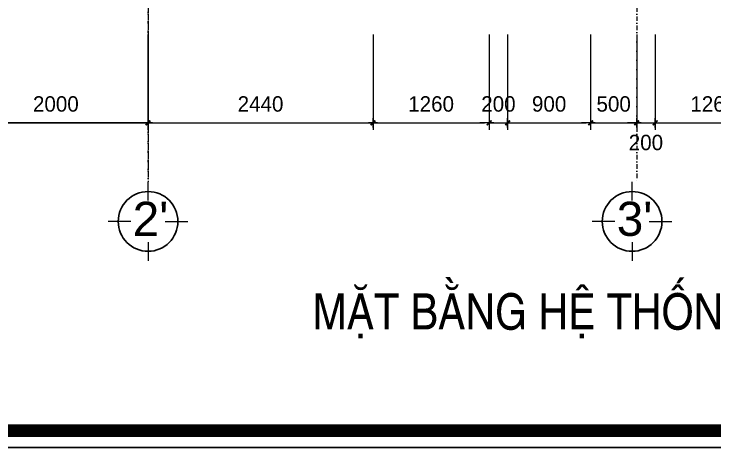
# Model space of a CAD drawing. Header units: millimetres. Extents: x 615730 to 2792744, y 139412 to 597571.
# Drawn here: x 1267789 to 1275391, y 255942 to 260697 of the extents above; entities that cross this region are included whole.
import ezdxf
from ezdxf.enums import TextEntityAlignment as Align

# ---------------------------------------------------------------- set-up
doc = ezdxf.new("R2010")
doc.units = ezdxf.units.MM
doc.header["$MEASUREMENT"] = 0
doc.header["$PDMODE"] = 34
doc.linetypes.add('DASHDOT', pattern=[1, 0.5, -0.25, 0, -0.25])
doc.layers.get('0').update_dxf_attribs({"lineweight": 5})
for name, color, linetype, lineweight in [('0.1(9)', 9, 'Continuous', 13), ('thay', 7, 'Continuous', 15), ('TIM TRUC', 149, 'DASHDOT', 9), ('VLIEU', 250, 'Continuous', 9)]:
    doc.layers.add(name, color=color, linetype=linetype, lineweight=lineweight)
for name, color, linetype in [('H', 252, 'Continuous'), ('netthay', 3, 'Continuous'), ('TEXT', 2, 'Continuous'), ('VL', 155, 'Continuous')]:
    doc.layers.add(name, color=color, linetype=linetype)
doc.styles.add('H280', font='', dxfattribs={"height": 200})
doc.styles.add('KT OZON', font='', dxfattribs={"height": 200})
doc.styles.get("Standard").update_dxf_attribs({"font": ''})
doc.styles.add('VNI-AVO', font='vni-roms.shx')
doc.styles.get('H280').set_extended_font_data('VNI-Avo')
doc.styles.get('KT OZON').set_extended_font_data('VNI-Helve')
doc.styles.get('Standard').set_extended_font_data('VNI-Avo')
doc.dimstyles.new('1-50b', dxfattribs={"dimtxt": 167, "dimasz": 50, "dimexe": 75, "dimexo": 150, "dimgap": 120, "dimtad": 1, "dimdec": 0, "dimzin": 12, "dimtxsty": 'VNI-AVO', "dimblk": ']', "dimcen": 0, "dimdle": 50, "dimclrd": 252, "dimclre": 252, "dimclrt": 2, "dimadec": 0, "dimazin": 0, "dimtfac": 1, "dimtdec": 0, "dimtix": 1, "dimtmove": 2, "dimatfit": 0, "dimldrblk": 'OPEN90', "dimfxl": 1, "dimlwd": -1, "dimlwe": -1, "dimarcsym": 0})

# ---------------------------------------------------------------- blocks, each defined once
blk = doc.blocks.new('TRUC 1')
at = {"ltscale": 50}
blk.add_circle((0, -9525), 8572, dxfattribs=at)
at = {"layer": '0.1(9)', "ltscale": 50}
for p, q in [((0, -3572), (0, 1782)), ((-4942, -9525), (-11427, -9525)), ((4942, -9525), (11427, -9525)), ((0, -15478), (0, -20832))]:
    blk.add_line(p, q, dxfattribs=at)
at = {"layer": 'TEXT', "ltscale": 50, "style": 'H280'}
blk.add_attdef('1', text='', height=10478, dxfattribs=at).set_placement((-214, -4892), align=Align.CENTER)
blk = doc.blocks.new(']')
for p, q in [((1, 0), (-1, 0)), ((0, 1), (0, -1))]:
    blk.add_line(p, q)
at = {"color": 9, "const_width": 0.4}
blk.add_lwpolyline([(-0.51, -0.51), (0.51, 0.51)], dxfattribs=at)
blk = doc.blocks.new('*D2635')
at = {"layer": 'DEFPOINTS', "color": 0, "ltscale": 10, "transparency": 16777216}
for p in [(1267242.5, 260624.4), (1269242.5, 260624.4), (1269242.5, 259518.7)]:
    blk.add_point(p, dxfattribs=at)
at = {"layer": 'VL', "color": 252, "ltscale": 10, "transparency": 16777216}
for p, q in [((1267242.5, 260474.4), (1267242.5, 259443.7)), ((1269242.5, 260474.4), (1269242.5, 259443.7)), ((1267292.5, 259518.7), (1269192.5, 259518.7))]:
    blk.add_line(p, q, dxfattribs=at)
at = {"layer": 'VL', "color": 252, "ltscale": 10, "transparency": 16777216, "xscale": 50, "yscale": 50, "zscale": 50, "rotation": 180}
blk.add_blockref(']', (1267242.5, 259518.7), dxfattribs=at)
at = {"layer": 'VL', "color": 252, "ltscale": 10, "transparency": 16777216, "xscale": 50, "yscale": 50, "zscale": 50}
blk.add_blockref(']', (1269242.5, 259518.7), dxfattribs=at)
at = {"layer": 'VL', "color": 2, "ltscale": 10, "transparency": 16777216, "insert": (1268242.5, 259722.2), "char_height": 167, "attachment_point": 5, "style": 'VNI-AVO'}
blk.add_mtext('2000', dxfattribs=at)
blk = doc.blocks.new('_Open90')
at = {"color": 0, "linetype": 'ByBlock', "lineweight": -2}
for p, q in [((0, 0), (-1, 0)), ((-0.5, 0.5), (0, 0)), ((0, 0), (-0.5, -0.5))]:
    blk.add_line(p, q, dxfattribs=at)
blk = doc.blocks.new('*D2559')
at = {"layer": 'DEFPOINTS', "color": 0, "ltscale": 10, "transparency": 16777216}
for p in [(1269242.5, 260624.4), (1271682.5, 260624.4), (1271682.5, 259518.7)]:
    blk.add_point(p, dxfattribs=at)
at = {"layer": 'VLIEU', "color": 252, "ltscale": 10, "transparency": 16777216}
for p, q in [((1269242.5, 260474.4), (1269242.5, 259443.7)), ((1271682.5, 260474.4), (1271682.5, 259443.7)), ((1269292.5, 259518.7), (1271632.5, 259518.7))]:
    blk.add_line(p, q, dxfattribs=at)
at = {"layer": 'VLIEU', "color": 252, "ltscale": 10, "transparency": 16777216, "xscale": 50, "yscale": 50, "zscale": 50, "rotation": 180}
blk.add_blockref(']', (1269242.5, 259518.7), dxfattribs=at)
at = {"layer": 'VLIEU', "color": 252, "ltscale": 10, "transparency": 16777216, "xscale": 50, "yscale": 50, "zscale": 50}
blk.add_blockref(']', (1271682.5, 259518.7), dxfattribs=at)
at = {"layer": 'VLIEU', "color": 2, "ltscale": 10, "transparency": 16777216, "insert": (1270462.5, 259722.2), "char_height": 167, "attachment_point": 5, "style": 'VNI-AVO'}
blk.add_mtext('2440', dxfattribs=at)
blk = doc.blocks.new('*D2560')
at = {"layer": 'DEFPOINTS', "color": 0, "ltscale": 10, "transparency": 16777216}
for p in [(1271682.5, 260624.4), (1272942.5, 260624.4), (1272942.5, 259518.7)]:
    blk.add_point(p, dxfattribs=at)
at = {"layer": 'VLIEU', "color": 252, "ltscale": 10, "transparency": 16777216}
for p, q in [((1271682.5, 260474.4), (1271682.5, 259443.7)), ((1272942.5, 260474.4), (1272942.5, 259443.7)), ((1271732.5, 259518.7), (1272892.5, 259518.7))]:
    blk.add_line(p, q, dxfattribs=at)
at = {"layer": 'VLIEU', "color": 252, "ltscale": 10, "transparency": 16777216, "xscale": 50, "yscale": 50, "zscale": 50, "rotation": 180}
blk.add_blockref(']', (1271682.5, 259518.7), dxfattribs=at)
at = {"layer": 'VLIEU', "color": 252, "ltscale": 10, "transparency": 16777216, "xscale": 50, "yscale": 50, "zscale": 50}
blk.add_blockref(']', (1272942.5, 259518.7), dxfattribs=at)
at = {"layer": 'VLIEU', "color": 2, "ltscale": 10, "transparency": 16777216, "insert": (1272312.5, 259722.2), "char_height": 167, "attachment_point": 5, "style": 'VNI-AVO'}
blk.add_mtext('1260', dxfattribs=at)
blk = doc.blocks.new('*D2561')
at = {"layer": 'DEFPOINTS', "color": 0, "ltscale": 10, "transparency": 16777216}
for p in [(1272942.5, 260624.4), (1273142.5, 260624.4), (1273142.5, 259518.7)]:
    blk.add_point(p, dxfattribs=at)
at = {"layer": 'VLIEU', "color": 252, "ltscale": 10, "transparency": 16777216}
for p, q in [((1272942.5, 260474.4), (1272942.5, 259443.7)), ((1273142.5, 260474.4), (1273142.5, 259443.7)), ((1272892.5, 259518.7), (1272842.5, 259518.7)), ((1272942.5, 259518.7), (1273142.5, 259518.7)), ((1273192.5, 259518.7), (1273242.5, 259518.7))]:
    blk.add_line(p, q, dxfattribs=at)
at = {"layer": 'VLIEU', "color": 252, "ltscale": 10, "transparency": 16777216, "xscale": 50, "yscale": 50, "zscale": 50}
blk.add_blockref(']', (1272942.5, 259518.7), dxfattribs=at)
at = {"layer": 'VLIEU', "color": 252, "ltscale": 10, "transparency": 16777216, "xscale": 50, "yscale": 50, "zscale": 50, "rotation": 180}
blk.add_blockref(']', (1273142.5, 259518.7), dxfattribs=at)
at = {"layer": 'VLIEU', "color": 2, "ltscale": 10, "transparency": 16777216, "insert": (1273042.5, 259722.2), "char_height": 167, "attachment_point": 5, "style": 'VNI-AVO'}
blk.add_mtext('200', dxfattribs=at)
blk = doc.blocks.new('*D2562')
at = {"layer": 'DEFPOINTS', "color": 0, "ltscale": 10, "transparency": 16777216}
for p in [(1273142.5, 260624.4), (1274042.5, 260624.4), (1274042.5, 259518.7)]:
    blk.add_point(p, dxfattribs=at)
at = {"layer": 'VLIEU', "color": 252, "ltscale": 10, "transparency": 16777216}
for p, q in [((1273142.5, 260474.4), (1273142.5, 259443.7)), ((1274042.5, 260474.4), (1274042.5, 259443.7)), ((1273192.5, 259518.7), (1273992.5, 259518.7))]:
    blk.add_line(p, q, dxfattribs=at)
at = {"layer": 'VLIEU', "color": 252, "ltscale": 10, "transparency": 16777216, "xscale": 50, "yscale": 50, "zscale": 50, "rotation": 180}
blk.add_blockref(']', (1273142.5, 259518.7), dxfattribs=at)
at = {"layer": 'VLIEU', "color": 252, "ltscale": 10, "transparency": 16777216, "xscale": 50, "yscale": 50, "zscale": 50}
blk.add_blockref(']', (1274042.5, 259518.7), dxfattribs=at)
at = {"layer": 'VLIEU', "color": 2, "ltscale": 10, "transparency": 16777216, "insert": (1273592.5, 259722.2), "char_height": 167, "attachment_point": 5, "style": 'VNI-AVO'}
blk.add_mtext('900', dxfattribs=at)
blk = doc.blocks.new('*D2563')
at = {"layer": 'DEFPOINTS', "color": 0, "ltscale": 10, "transparency": 16777216}
for p in [(1274042.5, 260624.4), (1274542.4, 260624.4), (1274542.4, 259518.7)]:
    blk.add_point(p, dxfattribs=at)
at = {"layer": 'VLIEU', "color": 252, "ltscale": 10, "transparency": 16777216}
for p, q in [((1274042.5, 260474.4), (1274042.5, 259443.7)), ((1274542.4, 260474.4), (1274542.4, 259443.7)), ((1273992.5, 259518.7), (1273942.5, 259518.7)), ((1274042.5, 259518.7), (1274542.4, 259518.7)), ((1274592.4, 259518.7), (1274642.4, 259518.7))]:
    blk.add_line(p, q, dxfattribs=at)
at = {"layer": 'VLIEU', "color": 252, "ltscale": 10, "transparency": 16777216, "xscale": 50, "yscale": 50, "zscale": 50}
blk.add_blockref(']', (1274042.5, 259518.7), dxfattribs=at)
at = {"layer": 'VLIEU', "color": 252, "ltscale": 10, "transparency": 16777216, "xscale": 50, "yscale": 50, "zscale": 50, "rotation": 180}
blk.add_blockref(']', (1274542.4, 259518.7), dxfattribs=at)
at = {"layer": 'VLIEU', "color": 2, "ltscale": 10, "transparency": 16777216, "insert": (1274292.4, 259722.2), "char_height": 167, "attachment_point": 5, "style": 'VNI-AVO'}
blk.add_mtext('500', dxfattribs=at)
blk = doc.blocks.new('*D2564')
at = {"layer": 'DEFPOINTS', "color": 0, "ltscale": 10, "transparency": 16777216}
for p in [(1274542.4, 260624.4), (1274742.5, 260624.4), (1274742.5, 259518.7)]:
    blk.add_point(p, dxfattribs=at)
at = {"layer": 'VLIEU', "color": 252, "ltscale": 10, "transparency": 16777216}
for p, q in [((1274542.4, 260474.4), (1274542.4, 259443.7)), ((1274742.5, 260474.4), (1274742.5, 259443.7)), ((1274492.4, 259518.7), (1274442.4, 259518.7)), ((1274542.4, 259518.7), (1274742.5, 259518.7)), ((1274792.5, 259518.7), (1274842.5, 259518.7))]:
    blk.add_line(p, q, dxfattribs=at)
at = {"layer": 'VLIEU', "color": 252, "ltscale": 10, "transparency": 16777216, "xscale": 50, "yscale": 50, "zscale": 50}
blk.add_blockref(']', (1274542.4, 259518.7), dxfattribs=at)
at = {"layer": 'VLIEU', "color": 252, "ltscale": 10, "transparency": 16777216, "xscale": 50, "yscale": 50, "zscale": 50, "rotation": 180}
blk.add_blockref(']', (1274742.5, 259518.7), dxfattribs=at)
at = {"layer": 'VLIEU', "color": 2, "ltscale": 10, "transparency": 16777216, "insert": (1274642.4, 259304.7), "char_height": 167, "attachment_point": 5, "style": 'VNI-AVO'}
blk.add_mtext('200', dxfattribs=at)
blk = doc.blocks.new('*D2565')
at = {"layer": 'DEFPOINTS', "color": 0, "ltscale": 10, "transparency": 16777216}
for p in [(1274742.5, 260624.4), (1276002.5, 260624.4), (1276002.5, 259518.7)]:
    blk.add_point(p, dxfattribs=at)
at = {"layer": 'VLIEU', "color": 252, "ltscale": 10, "transparency": 16777216}
for p, q in [((1274742.5, 260474.4), (1274742.5, 259443.7)), ((1276002.5, 260474.4), (1276002.5, 259443.7)), ((1274792.5, 259518.7), (1275952.5, 259518.7))]:
    blk.add_line(p, q, dxfattribs=at)
at = {"layer": 'VLIEU', "color": 252, "ltscale": 10, "transparency": 16777216, "xscale": 50, "yscale": 50, "zscale": 50, "rotation": 180}
blk.add_blockref(']', (1274742.5, 259518.7), dxfattribs=at)
at = {"layer": 'VLIEU', "color": 252, "ltscale": 10, "transparency": 16777216, "xscale": 50, "yscale": 50, "zscale": 50}
blk.add_blockref(']', (1276002.5, 259518.7), dxfattribs=at)
at = {"layer": 'VLIEU', "color": 2, "ltscale": 10, "transparency": 16777216, "insert": (1275372.5, 259722.2), "char_height": 167, "attachment_point": 5, "style": 'VNI-AVO'}
blk.add_mtext('1260', dxfattribs=at)

msp = doc.modelspace()

# ---------------------------------------------------------------- linework, layer by layer
at = {"layer": 'H', "const_width": 138.2}
msp.add_lwpolyline([(1261127.8, 256183.5), (1288130.6, 256183.5), (1288130.6, 275168.5), (1261127.8, 275168.5)], close=True, dxfattribs=at)
at = {"layer": 'thay', "linetype": 'Continuous'}
for points in [[(1260943.4, 255999.2), (1288315, 255999.2), (1288315, 275352.8), (1260943.4, 275352.8)], [(1260943.4, 236645.6), (1288315, 236645.6), (1288315, 255999.2), (1260943.4, 255999.2)]]:
    msp.add_lwpolyline(points, close=True, dxfattribs=at)
at = {"layer": 'TIM TRUC', "ltscale": 100}
for p, q in [((1269242.5, 273389), (1269242.5, 258877.7)), ((1269242.5, 264996.5), (1269242.5, 258877.7)), ((1274542, 263074.5), (1274542.6, 258877.7))]:
    msp.add_line(p, q, dxfattribs=at)

# ---------------------------------------------------------------- block references
at = {"layer": 'netthay', "lineweight": -2, "ltscale": 10}
ref = msp.add_blockref('TRUC 1', (1269242.5, 258090.6, -13.1), dxfattribs=dict(at, xscale=0.03778148023411632, yscale=0.03778148023411632, zscale=0.03778148023411632, rotation=180))
ref.add_attrib('1', "2'", dxfattribs={"layer": 'TEXT', "color": 3, "ltscale": 50, "height": 370.15, "style": 'KT OZON'}).set_placement((1269269.2, 258293.6, -13.1), align=Align.CENTER)
ref = msp.add_blockref('TRUC 1', (1274492.5, 258090.6, -13.1), dxfattribs=dict(at, xscale=0.03778148023411632, yscale=0.03778148023411632, zscale=0.03778148023411632, rotation=180))
ref.add_attrib('1', "3'", dxfattribs={"layer": 'TEXT', "color": 3, "ltscale": 50, "height": 370.15, "style": 'KT OZON'}).set_placement((1274519.2, 258293.6, -13.1), align=Align.CENTER)

# ---------------------------------------------------------------- texts
at = {"insert": (1271026.7, 257182.5), "char_height": 390, "width": 26392.6, "attachment_point": 7}
msp.add_mtext('{\\fVNI-Helve-Condense|b1|i0|c0|p2;MAËT BAÈNG HEÄ THOÁNG ÑIEÄN TL1/100}', dxfattribs=at)

# ---------------------------------------------------------------- dimensions: what is measured, and where the dimension line sits
at = {"layer": 'VL', "ltscale": 10}
dim = msp.add_linear_dim(base=(1269242.5, 259518.7), p1=(1267242.5, 260624.4), p2=(1269242.5, 260624.4), dimstyle='1-50b', override={"dimfxl": 150, "dimarcsym": 1}, dxfattribs=at)
dim.commit()
dim.dimension.update_dxf_attribs({"geometry": '*D2635', "text_midpoint": (1268242.5, 259722.2)})
at = {"layer": 'VLIEU', "ltscale": 10}
for base, p1, p2, picture, middle in [((1271682.5, 259518.7), (1269242.5, 260624.4), (1271682.5, 260624.4), '*D2559', (1270462.5, 259722.2)), ((1272942.5, 259518.7), (1271682.5, 260624.4), (1272942.5, 260624.4), '*D2560', (1272312.5, 259722.2)), ((1273142.5, 259518.7), (1272942.5, 260624.4), (1273142.5, 260624.4), '*D2561', (1273042.5, 259722.2)), ((1274042.5, 259518.7), (1273142.5, 260624.4), (1274042.5, 260624.4), '*D2562', (1273592.5, 259722.2)), ((1274542.4, 259518.7), (1274042.5, 260624.4), (1274542.4, 260624.4), '*D2563', (1274292.4, 259722.2)), ((1276002.5, 259518.7), (1274742.5, 260624.4), (1276002.5, 260624.4), '*D2565', (1275372.5, 259722.2))]:
    dim = msp.add_linear_dim(base=base, p1=p1, p2=p2, dimstyle='1-50b', override={"dimfxl": 2}, dxfattribs=at)
    dim.commit()
    dim.dimension.update_dxf_attribs({"geometry": picture, "text_midpoint": middle})
dim = msp.add_linear_dim(base=(1274742.5, 259518.7), p1=(1274542.4, 260624.4), p2=(1274742.5, 260624.4), dimstyle='1-50b', override={"dimfxl": 2}, dxfattribs=at)
dim.commit()
dim.dimension.update_dxf_attribs({"geometry": '*D2564', "text_midpoint": (1274642.4, 259304.7), "dimtype": 160})

doc.saveas('drawing.dxf')
